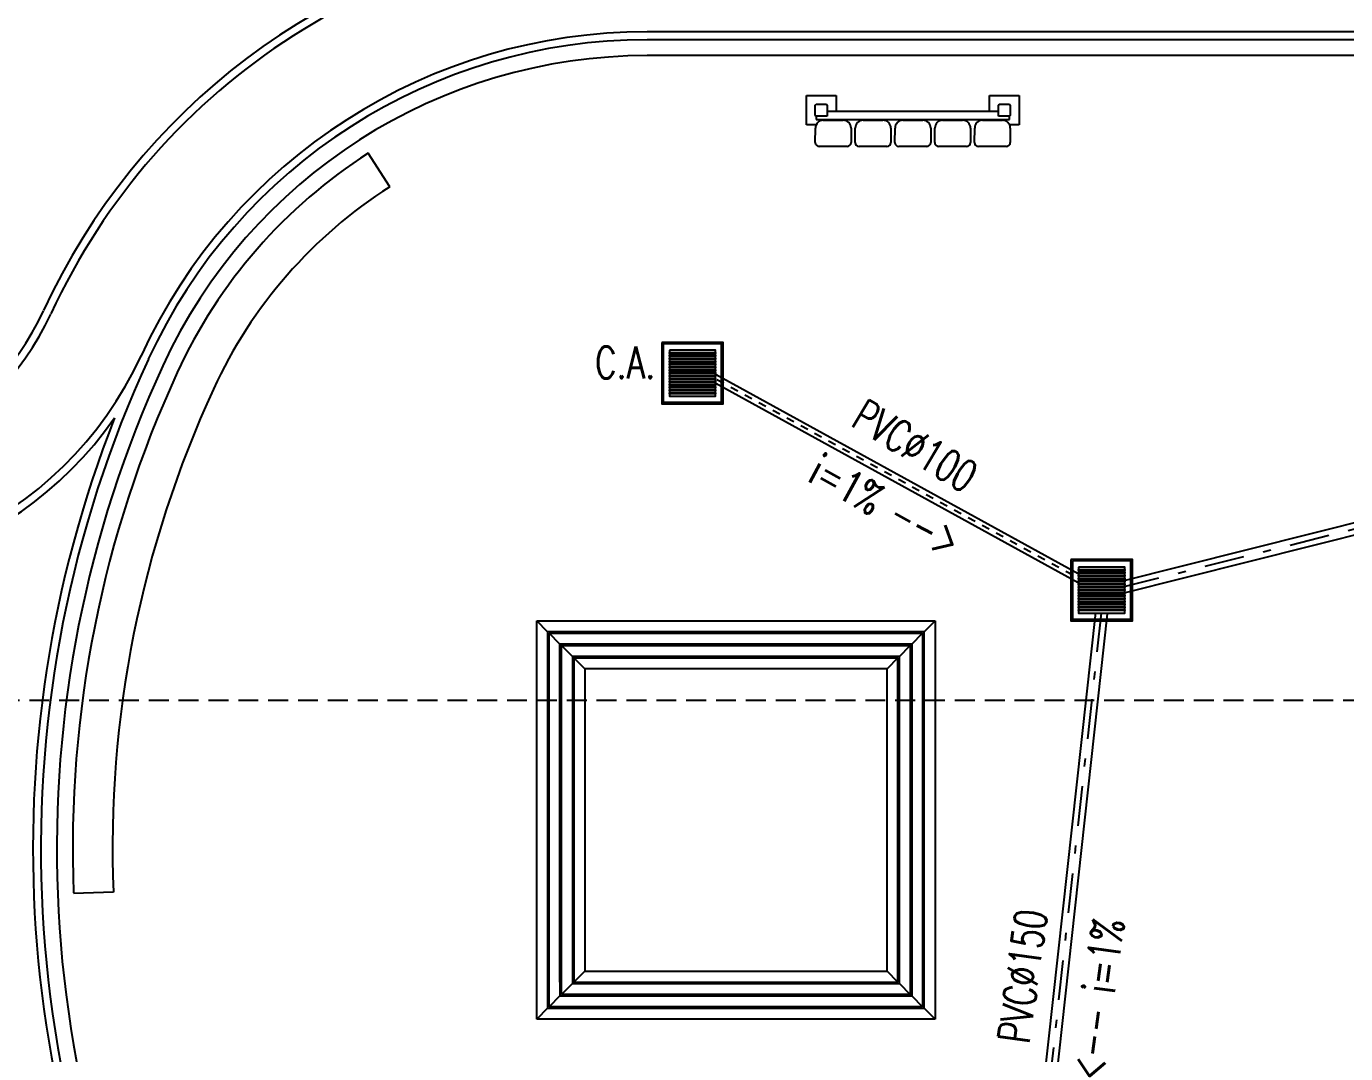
# Model space of a CAD drawing. Header units: inches. Extents: x 542650 to 544515, y 9574150 to 9574595.
# Drawn here: x 542768.4 to 542784.97, y 9574247.2 to 9574260.1 of the extents above; entities that cross this region are included whole.
import ezdxf

# ---------------------------------------------------------------- set-up
doc = ezdxf.new("R2010")
doc.units = ezdxf.units.IN
doc.header["$MEASUREMENT"] = 0
doc.linetypes.add('DASHDOT', pattern=[1, 0.5, -0.25, 0, -0.25])
doc.linetypes.add('HIDDEN', pattern=[0.375, 0.25, -0.125])
for name, color, linetype in [('EIXO', 8, 'Continuous'), ('I-ARQ', 8, 'Continuous'), ('I-NORMO_INST', 4, 'Continuous'), ('I-PLUVIAL', 90, 'Continuous')]:
    doc.layers.add(name, color=color, linetype=linetype)
doc.styles.add('125', font='ROMANS.SHX', dxfattribs={"width": 0.7, "height": 0.25})
doc.styles.add('50', font='ROMANS.SHX', dxfattribs={"width": 0.7, "height": 0.1})

# ---------------------------------------------------------------- blocks, each defined once
blk = doc.blocks.new('CAG')
at = {"color": 2, "ltscale": 0.5}
blk.add_wipeout([(-0.302, 0.302), (-0.302, -0.302), (0.302, -0.302), (0.302, 0.302)], dxfattribs=at)
at = {"ltscale": 0.5}
blk.add_lwpolyline([(-0.4, 0.4), (-0.4, -0.4), (0.4, -0.4), (0.4, 0.4)], close=True, dxfattribs=at)
at = {"color": 8, "ltscale": 0.5}
for points in [[(-0.38, 0.38), (-0.38, -0.38), (0.38, -0.38), (0.38, 0.38)], [(-0.3, 0.3), (-0.3, -0.3), (0.3, -0.3), (0.3, 0.3)], [(-0.3, 0.26875), (0.3, 0.26875), (0.3, 0.25625), (-0.3, 0.25625)], [(-0.3, 0.23125), (0.3, 0.23125), (0.3, 0.21875), (-0.3, 0.21875)], [(-0.3, 0.19375), (0.3, 0.19375), (0.3, 0.18125), (-0.3, 0.18125)], [(-0.3, 0.15625), (0.3, 0.15625), (0.3, 0.14375), (-0.3, 0.14375)], [(-0.3, 0.11875), (0.3, 0.11875), (0.3, 0.10625), (-0.3, 0.10625)], [(-0.3, 0.08125), (0.3, 0.08125), (0.3, 0.06875), (-0.3, 0.06875)], [(-0.3, 0.04375), (0.3, 0.04375), (0.3, 0.03125), (-0.3, 0.03125)], [(-0.3, 0.00625), (0.3, 0.00625), (0.3, -0.00625), (-0.3, -0.00625)], [(-0.3, -0.03125), (0.3, -0.03125), (0.3, -0.04375), (-0.3, -0.04375)], [(-0.3, -0.06875), (0.3, -0.06875), (0.3, -0.08125), (-0.3, -0.08125)], [(-0.3, -0.10625), (0.3, -0.10625), (0.3, -0.11875), (-0.3, -0.11875)], [(-0.3, -0.14375), (0.3, -0.14375), (0.3, -0.15625), (-0.3, -0.15625)], [(-0.3, -0.18125), (0.3, -0.18125), (0.3, -0.19375), (-0.3, -0.19375)], [(-0.3, -0.21875), (0.3, -0.21875), (0.3, -0.23125), (-0.3, -0.23125)], [(-0.3, -0.25625), (0.3, -0.25625), (0.3, -0.26875), (-0.3, -0.26875)]]:
    blk.add_lwpolyline(points, close=True, dxfattribs=at)
blk = doc.blocks.new('*U124')
at = {"color": 2}
blk.add_wipeout([(-4.781, -0.958), (0.406, 0.344), (0.445, 0.19), (-4.742, -1.112)], dxfattribs=at)
for p, q in [((-4.779, -0.962), (0.407, 0.34)), ((-4.743, -1.108), (0.444, 0.194))]:
    blk.add_line(p, q)
at = {"layer": 'EIXO', "linetype": 'DASHDOT'}
blk.add_line((-4.761, -1.035), (0.426, 0.267), dxfattribs=at)
blk = doc.blocks.new('*U125')
at = {"color": 2}
blk.add_wipeout([(-1.1, -8.721), (-0.082, 0.511), (0.076, 0.494), (-0.942, -8.739)], dxfattribs=at)
for p, q in [((-1.095, -8.722), (-0.077, 0.511)), ((-0.946, -8.738), (0.072, 0.494))]:
    blk.add_line(p, q)
at = {"layer": 'EIXO', "linetype": 'DASHDOT'}
blk.add_line((-1.021, -8.73), (-0.003, 0.502), dxfattribs=at)
blk = doc.blocks.new('*U126')
at = {"color": 2}
blk.add_wipeout([(-0.038, -0.042), (-4.075, 3.598), (-3.998, 3.682), (0.038, 0.042)], dxfattribs=at)
for p, q in [((0.033, 0.037), (-4.003, 3.677)), ((-0.033, -0.037), (-4.07, 3.603))]:
    blk.add_line(p, q)
at = {"layer": 'EIXO', "linetype": 'DASHDOT', "ltscale": 0.01}
blk.add_line((0, 0), (-4.036, 3.64), dxfattribs=at)

msp = doc.modelspace()

# ---------------------------------------------------------------- linework, layer by layer
at = {"layer": 'I-ARQ'}
for p, q in [((542864.423, 9574260.033), (542776.202, 9574260.033)), ((542864.423, 9574260.033), (542776.202, 9574260.033)), ((542864.423, 9574259.933), (542776.202, 9574259.933)), ((542864.423, 9574259.733), (542776.202, 9574259.733)), ((542778.202, 9574258.862), (542778.202, 9574259.233)), ((542778.202, 9574259.233), (542778.573, 9574259.233)), ((542778.573, 9574259.233), (542778.573, 9574259.032)), ((542780.502, 9574259.032), (542780.502, 9574259.233)), ((542780.502, 9574259.233), (542780.873, 9574259.233)), ((542780.873, 9574259.233), (542780.873, 9574258.862)), ((542778.312, 9574259.112), (542778.322, 9574259.122)), ((542778.312, 9574258.982), (542778.312, 9574259.112)), ((542778.322, 9574259.122), (542778.452, 9574259.122)), ((542778.452, 9574259.122), (542778.462, 9574259.112)), ((542778.462, 9574259.112), (542778.462, 9574259.032)), ((542780.612, 9574259.112), (542780.622, 9574259.122)), ((542780.612, 9574259.032), (542780.612, 9574259.112)), ((542780.622, 9574259.122), (542780.752, 9574259.122)), ((542780.752, 9574259.122), (542780.762, 9574259.112)), ((542780.762, 9574259.112), (542780.762, 9574258.982)), ((542778.322, 9574258.972), (542778.312, 9574258.982)), ((542778.322, 9574258.972), (542778.322, 9574258.932)), ((542778.462, 9574258.972), (542778.322, 9574258.972)), ((542778.452, 9574258.972), (542778.322, 9574258.972)), ((542778.322, 9574258.932), (542780.752, 9574258.932)), ((542778.412, 9574258.922), (542778.662, 9574258.922)), ((542778.462, 9574258.982), (542778.452, 9574258.972)), ((542780.612, 9574259.032), (542778.462, 9574259.032)), ((542778.462, 9574259.032), (542778.462, 9574258.972)), ((542778.462, 9574259.032), (542778.462, 9574258.982)), ((542778.487, 9574258.922), (542778.487, 9574258.932)), ((542778.587, 9574258.922), (542778.587, 9574258.932)), ((542778.912, 9574258.922), (542779.162, 9574258.922)), ((542778.987, 9574258.922), (542778.987, 9574258.932)), ((542779.087, 9574258.922), (542779.087, 9574258.932)), ((542779.412, 9574258.922), (542779.662, 9574258.922)), ((542779.487, 9574258.922), (542779.487, 9574258.932)), ((542779.587, 9574258.922), (542779.587, 9574258.932)), ((542779.912, 9574258.922), (542780.162, 9574258.922)), ((542779.987, 9574258.922), (542779.987, 9574258.932)), ((542780.087, 9574258.922), (542780.087, 9574258.932)), ((542780.412, 9574258.922), (542780.662, 9574258.922)), ((542780.487, 9574258.922), (542780.487, 9574258.932)), ((542780.587, 9574258.922), (542780.587, 9574258.932)), ((542780.612, 9574258.972), (542780.612, 9574259.032)), ((542780.612, 9574258.982), (542780.612, 9574259.032)), ((542780.622, 9574258.972), (542780.612, 9574258.982)), ((542780.752, 9574258.972), (542780.612, 9574258.972)), ((542780.752, 9574258.972), (542780.622, 9574258.972)), ((542780.762, 9574258.982), (542780.752, 9574258.972)), ((542780.752, 9574258.932), (542780.752, 9574258.972)), ((542778.322, 9574258.862), (542778.202, 9574258.862)), ((542778.312, 9574258.642), (542778.315, 9574258.823)), ((542778.762, 9574258.822), (542778.762, 9574258.642)), ((542778.812, 9574258.642), (542778.815, 9574258.823)), ((542779.262, 9574258.822), (542779.262, 9574258.642)), ((542779.312, 9574258.642), (542779.315, 9574258.823)), ((542779.762, 9574258.822), (542779.762, 9574258.642)), ((542779.812, 9574258.642), (542779.815, 9574258.823)), ((542780.262, 9574258.822), (542780.262, 9574258.642)), ((542780.312, 9574258.642), (542780.315, 9574258.823)), ((542780.873, 9574258.862), (542780.754, 9574258.862)), ((542780.762, 9574258.822), (542780.762, 9574258.642)), ((542778.712, 9574258.592), (542778.362, 9574258.592)), ((542779.212, 9574258.592), (542778.862, 9574258.592)), ((542779.712, 9574258.592), (542779.362, 9574258.592)), ((542780.212, 9574258.592), (542779.862, 9574258.592)), ((542780.712, 9574258.592), (542780.362, 9574258.592)), ((542772.968, 9574258.086), (542772.698, 9574258.507)), ((542769.497, 9574249.228), (542768.997, 9574249.209))]:
    msp.add_line(p, q, dxfattribs=at)
at = {"layer": 'I-ARQ', "ltscale": 10}
for p, q in [((542774.951, 9574252.498), (542774.816, 9574252.633)), ((542774.816, 9574247.633), (542774.816, 9574252.633)), ((542774.951, 9574252.498), (542774.951, 9574247.768)), ((542775.106, 9574252.343), (542774.971, 9574252.478)), ((542774.971, 9574247.788), (542774.971, 9574252.478)), ((542775.106, 9574248.098), (542775.106, 9574252.343)), ((542775.106, 9574252.343), (542775.106, 9574247.923)), ((542775.261, 9574252.188), (542775.126, 9574252.323)), ((542775.126, 9574247.943), (542775.126, 9574252.323)), ((542775.261, 9574252.188), (542775.261, 9574248.078)), ((542775.281, 9574252.168), (542775.416, 9574252.033)), ((542775.281, 9574248.098), (542775.281, 9574252.168)), ((542775.281, 9574252.168), (542775.281, 9574248.098)), ((542779.216, 9574252.033), (542775.416, 9574252.033)), ((542775.416, 9574252.033), (542775.416, 9574248.233)), ((542779.216, 9574248.233), (542779.216, 9574252.033)), ((542774.816, 9574248.098), (542774.816, 9574248.233)), ((542775.281, 9574248.098), (542775.416, 9574248.233)), ((542775.416, 9574248.233), (542779.216, 9574248.233)), ((542775.416, 9574248.233), (542775.416, 9574248.233)), ((542779.351, 9574248.098), (542779.216, 9574248.233)), ((542775.261, 9574248.078), (542775.126, 9574247.943)), ((542775.261, 9574248.078), (542779.371, 9574248.078)), ((542775.261, 9574248.078), (542775.261, 9574248.078)), ((542775.281, 9574248.098), (542779.351, 9574248.098)), ((542779.371, 9574248.078), (542779.506, 9574247.943)), ((542775.106, 9574247.923), (542774.971, 9574247.788)), ((542779.661, 9574247.788), (542774.971, 9574247.788)), ((542775.106, 9574247.923), (542779.526, 9574247.923)), ((542779.506, 9574247.943), (542775.126, 9574247.943)), ((542775.126, 9574247.943), (542775.126, 9574247.943)), ((542779.526, 9574247.923), (542775.281, 9574247.923)), ((542779.526, 9574247.923), (542779.661, 9574247.788)), ((542774.951, 9574247.768), (542774.816, 9574247.633)), ((542774.816, 9574247.633), (542774.816, 9574247.768)), ((542774.951, 9574247.633), (542774.816, 9574247.633)), ((542779.816, 9574247.633), (542774.816, 9574247.633)), ((542774.951, 9574247.768), (542779.681, 9574247.768)), ((542779.681, 9574247.768), (542779.816, 9574247.633))]:
    msp.add_line(p, q, dxfattribs=at)
at = {"layer": 'I-ARQ'}
for points in [[(542778.487, 9574258.932), (542778.587, 9574258.932)], [(542778.987, 9574258.932), (542779.087, 9574258.932)], [(542779.487, 9574258.932), (542779.587, 9574258.932)], [(542779.987, 9574258.932), (542780.087, 9574258.932)], [(542780.487, 9574258.932), (542780.587, 9574258.932)]]:
    msp.add_lwpolyline(points, dxfattribs=at)
for centre, radius, start, end in [((542765.578, 9574257.933), 4.8, 89.2534, 325.0545), ((542765.578, 9574257.933), 4.7, 89.2534, 335.2321), ((542765.578, 9574257.933), 3.45, 88.9845, 335.2326), ((542765.578, 9574257.933), 3.35, 88.9845, 335.2326), ((542776.202, 9574253.033), 8.35, 98.8773, 155.2409), ((542776.202, 9574253.033), 8.25, 89.9981, 155.2409), ((542776.202, 9574253.032), 7.001, 90.0012, 155.2406), ((542776.202, 9574253.032), 7.001, 90.0012, 155.2406), ((542776.202, 9574253.032), 6.901, 90.0012, 155.2414), ((542776.202, 9574253.032), 6.701, 90.0012, 155.2414), ((542778.412, 9574258.825), 0.0972, 89.731, 181.1149), ((542778.662, 9574258.822), 0.1, 0.0001, 90.0001), ((542778.912, 9574258.825), 0.0972, 89.731, 181.1149), ((542779.162, 9574258.822), 0.1, 0.0001, 90.0001), ((542779.412, 9574258.825), 0.0972, 89.731, 181.1149), ((542779.662, 9574258.822), 0.1, 0.0001, 90.0001), ((542779.912, 9574258.825), 0.0972, 89.731, 181.1149), ((542780.162, 9574258.822), 0.1, 0.0001, 90.0001), ((542780.412, 9574258.825), 0.0972, 89.731, 181.1149), ((542780.662, 9574258.822), 0.1, 0.0001, 90.0001), ((542778.362, 9574258.642), 0.05, 180.0001, 270.0001), ((542778.712, 9574258.642), 0.05, 270.0001, 0.0001), ((542778.862, 9574258.642), 0.05, 180.0001, 270.0001), ((542779.212, 9574258.642), 0.05, 270.0001, 0.0001), ((542779.362, 9574258.642), 0.05, 180.0001, 270.0001), ((542779.712, 9574258.642), 0.05, 270.0001, 0.0001), ((542779.862, 9574258.642), 0.05, 180.0001, 270.0001), ((542780.212, 9574258.642), 0.05, 270.0001, 0.0001), ((542780.362, 9574258.642), 0.05, 180.0001, 270.0001), ((542780.712, 9574258.642), 0.05, 270.0001, 0.0001), ((542776.202, 9574253.032), 6.501, 122.6213, 155.2414), ((542776.202, 9574253.032), 6.001, 122.6213, 155.2414), ((542783.276, 9574249.77), 14.69, 155.2414, 209.2623), ((542784.354, 9574249.273), 15.977, 155.241, 155.2413), ((542783.276, 9574249.77), 14.49, 155.2414, 209.2623), ((542783.276, 9574249.77), 14.29, 155.2414, 182.2176), ((542783.276, 9574249.77), 13.79, 155.2414, 182.2518), ((542783.276, 9574249.77), 14.79, 158.5285, 209.2623)]:
    msp.add_arc(centre, radius, start, end, dxfattribs=at)

# ---------------------------------------------------------------- block references
at = {"layer": 'I-PLUVIAL'}
for name, p in [('*U124', (542786.903, 9574254.086)), ('*U125', (542781.911, 9574252.229))]:
    msp.add_blockref(name, p, dxfattribs=at)

# ---------------------------------------------------------------- texts
at = {"layer": 'I-NORMO_INST', "style": '50', "width": 0.75}
msp.add_text('C.A.', height=0.4, dxfattribs=at).set_placement((542775.545, 9574255.678, 0.068))

# ---------------------------------------------------------------- next in the draw order: linework, layer by layer
at = {"layer": 'I-ARQ', "linetype": 'HIDDEN'}
msp.add_line((542787.816, 9574251.633), (542755.24, 9574251.633), dxfattribs=at)

# ---------------------------------------------------------------- next in the draw order: block references
at = {"layer": 'I-PLUVIAL', "rotation": 13.24856066136238}
msp.add_blockref('*U126', (542781.722, 9574253.11), dxfattribs=at)

# ---------------------------------------------------------------- next in the draw order: texts
at = {"layer": 'I-NORMO_INST', "ltscale": 0.05, "style": '125', "width": 0.7}
for s, p in [('PVCØ150', (542781, 9574247.313)), ('<-- i=1%%%', (542781.92, 9574246.845))]:
    msp.add_text(s, height=0.4, rotation=82.1594, dxfattribs=at).set_placement(p)

# ---------------------------------------------------------------- next in the draw order: linework, layer by layer
at = {"layer": 'I-ARQ', "ltscale": 10}
for p, q in [((542774.816, 9574252.633), (542779.816, 9574252.633)), ((542779.371, 9574252.633), (542779.506, 9574252.633)), ((542779.526, 9574252.633), (542779.661, 9574252.633)), ((542779.681, 9574252.498), (542779.816, 9574252.633)), ((542779.681, 9574252.633), (542779.816, 9574252.633)), ((542779.816, 9574252.633), (542779.816, 9574252.498)), ((542779.816, 9574252.633), (542779.816, 9574247.633)), ((542779.681, 9574252.498), (542774.951, 9574252.498)), ((542774.971, 9574252.478), (542779.661, 9574252.478)), ((542779.526, 9574252.343), (542779.661, 9574252.478)), ((542779.661, 9574252.478), (542779.661, 9574247.788)), ((542779.681, 9574247.768), (542779.681, 9574252.498)), ((542775.106, 9574252.343), (542779.351, 9574252.343)), ((542779.526, 9574252.343), (542775.106, 9574252.343)), ((542775.126, 9574252.323), (542779.506, 9574252.323)), ((542779.371, 9574252.188), (542779.506, 9574252.323)), ((542779.391, 9574252.343), (542779.526, 9574252.343)), ((542779.506, 9574252.323), (542779.506, 9574247.943)), ((542779.526, 9574247.923), (542779.526, 9574252.343)), ((542779.526, 9574252.343), (542779.526, 9574247.923)), ((542779.371, 9574252.188), (542775.261, 9574252.188)), ((542775.281, 9574252.168), (542779.351, 9574252.168)), ((542779.351, 9574252.168), (542775.281, 9574252.168)), ((542779.351, 9574252.168), (542779.216, 9574252.033)), ((542779.351, 9574248.098), (542779.351, 9574252.168)), ((542779.371, 9574248.078), (542779.371, 9574252.188))]:
    msp.add_line(p, q, dxfattribs=at)

# ---------------------------------------------------------------- next in the draw order: block references
at = {"layer": 'I-PLUVIAL', "xscale": 0.963779528525265, "yscale": 0.9637795422459021, "zscale": 0.963779528525265}
for p in [(542776.769, 9574255.746), (542781.909, 9574253.021)]:
    msp.add_blockref('CAG', p, dxfattribs=at)

# ---------------------------------------------------------------- next in the draw order: texts
at = {"layer": 'I-NORMO_INST', "ltscale": 0.05, "style": '125', "width": 0.7}
for s, rotation, p in [('PVCØ100', 329.065, (542778.743, 9574255.093)), (' i=1%%% -->', 331.4316, (542778.032, 9574254.486))]:
    msp.add_text(s, height=0.4, rotation=rotation, dxfattribs=at).set_placement(p)

doc.saveas('drawing.dxf')
